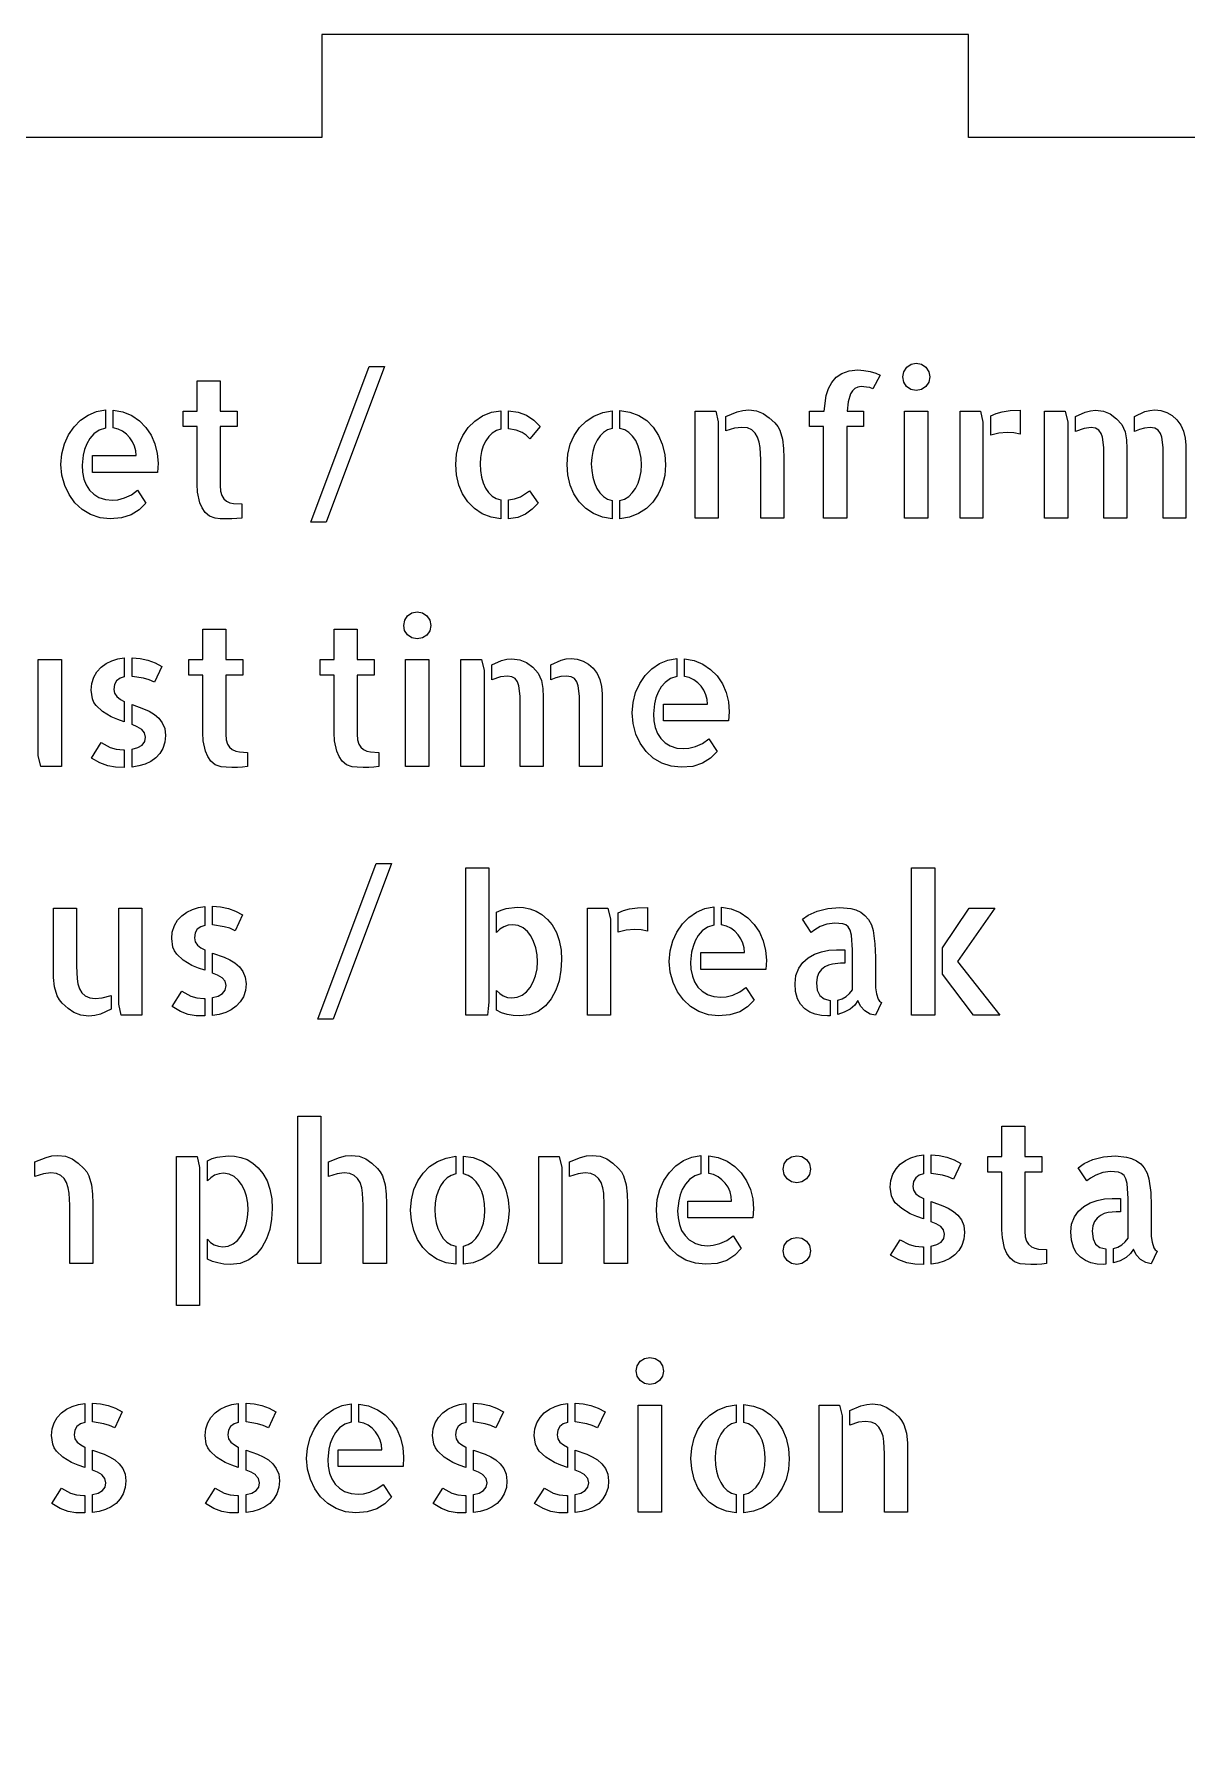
# Model space of a CAD drawing. Header units: millimetres. Extents: x 6 to 317, y 8 to 232.
# Drawn here: x 249.7 to 283.2, y 182.4 to 232.4 of the extents above; entities that cross this region are included whole.
import ezdxf

# ---------------------------------------------------------------- set-up
doc = ezdxf.new("R2010")
doc.units = ezdxf.units.MM
doc.layers.add('CUT', color=1, linetype='Continuous')
doc.layers.add('ENGRAVE', color=7, linetype='Continuous')

msp = doc.modelspace()

# ---------------------------------------------------------------- linework, layer by layer
at = {"layer": 'CUT'}
msp.add_lwpolyline([(295.697, 229.424), (276.897, 229.424), (276.897, 232.424), (258.097, 232.424), (258.097, 229.424), (239.297, 229.424), (239.297, 229.424), (239.297, 232.424), (220.497, 232.424), (220.497, 212.424), (217.497, 212.424), (217.497, 192.424), (220.497, 192.424), (220.497, 172.424)], dxfattribs=at)
at = {"layer": 'ENGRAVE'}
for points in [[(259.469, 222.765), (259.916, 222.765), (258.223, 218.237), (257.777, 218.237), (259.469, 222.765)], [(273.932, 222.169), (273.78, 222.18), (273.683, 222.167), (273.595, 222.125), (273.524, 222.055), (273.472, 221.97), (273.4, 221.742), (273.372, 221.469), (273.851, 221.469), (273.851, 221.017), (273.361, 221.017), (273.361, 218.359), (272.688, 218.359), (272.688, 221.017), (272.28, 221.017), (272.28, 221.469), (272.699, 221.469), (272.765, 221.924), (272.827, 222.121), (272.922, 222.304), (273.052, 222.453), (273.215, 222.565), (273.427, 222.641), (273.68, 222.665), (273.857, 222.651), (274.042, 222.618), (274.21, 222.572), (274.332, 222.511), (274.116, 222.114), (274.027, 222.151), (273.932, 222.168)], [(275.38, 222.858), (275.532, 222.829), (275.66, 222.743), (275.748, 222.614), (275.776, 222.46), (275.748, 222.31), (275.661, 222.183), (275.532, 222.098), (275.38, 222.07), (275.228, 222.098), (275.101, 222.186), (275.016, 222.312), (274.988, 222.461), (275.017, 222.614), (275.103, 222.743), (275.23, 222.829), (275.38, 222.858)], [(255.63, 221.017), (255.134, 221.017), (255.134, 219.302), (255.147, 219.136), (255.184, 219.009), (255.242, 218.919), (255.325, 218.85), (255.423, 218.804), (255.529, 218.781), (255.769, 218.767), (255.769, 218.359), (255.625, 218.342), (255.479, 218.334), (255.311, 218.331), (255.142, 218.337), (254.997, 218.353), (254.83, 218.41), (254.704, 218.516), (254.613, 218.652), (254.547, 218.803), (254.481, 219.109), (254.467, 219.341), (254.468, 221.017), (254.059, 221.017), (254.059, 221.469), (254.468, 221.469), (254.468, 222.351), (255.134, 222.351), (255.134, 221.469), (255.63, 221.469), (255.63, 221.017)], [(251.613, 218.956), (251.806, 218.895), (252.008, 218.878), (252.16, 218.891), (252.352, 218.941), (252.557, 219.031), (252.736, 219.164), (252.978, 218.795), (252.785, 218.6), (252.554, 218.452), (252.271, 218.364), (251.936, 218.337), (251.645, 218.367), (251.368, 218.46), (251.124, 218.606), (250.916, 218.8), (250.745, 219.038), (250.619, 219.302), (250.535, 219.606), (250.508, 219.919), (250.533, 220.222), (250.61, 220.515), (250.728, 220.774), (250.888, 221.009), (251.078, 221.2), (251.299, 221.353), (251.543, 221.457), (251.804, 221.502), (251.804, 220.972), (251.624, 220.915), (251.467, 220.807), (251.351, 220.672), (251.261, 220.518), (251.198, 220.354), (251.156, 220.184), (251.125, 219.892), (251.138, 219.69), (251.178, 219.492), (251.243, 219.324), (251.341, 219.172), (251.466, 219.05), (251.614, 218.957)], [(270.509, 221.502), (270.736, 221.477), (270.929, 221.4), (271.108, 221.274), (271.271, 221.127), (271.354, 221.025), (271.417, 220.909), (271.494, 220.65), (271.524, 220.377), (271.529, 220.106), (271.529, 218.359), (270.857, 218.359), (270.857, 220.052), (270.84, 220.41), (270.814, 220.565), (270.763, 220.714), (270.694, 220.828), (270.598, 220.921), (270.471, 220.977), (270.306, 220.995), (270.099, 220.969), (269.848, 220.89), (269.848, 221.314), (270.171, 221.447), (270.338, 221.488), (270.509, 221.502)], [(281.726, 221.314), (282.03, 221.452), (282.171, 221.488), (282.317, 221.503), (282.497, 221.484), (282.669, 221.428), (282.825, 221.337), (282.959, 221.215), (283.072, 221.06), (283.152, 220.887), (283.205, 220.685), (283.221, 220.476), (283.221, 218.359), (282.559, 218.359), (282.559, 220.052), (282.557, 220.407), (282.521, 220.708), (282.481, 220.819), (282.414, 220.915), (282.318, 220.97), (282.184, 220.989), (282.019, 220.972), (281.869, 220.936), (281.726, 220.878), (281.726, 221.314)], [(252.3, 220.884), (252.17, 220.947), (252.03, 220.978), (252.03, 221.496), (252.307, 221.444), (252.568, 221.337), (252.789, 221.185), (252.978, 220.994), (253.131, 220.767), (253.24, 220.515), (253.309, 220.237), (253.331, 219.952), (253.314, 219.687), (251.424, 219.687), (251.424, 220.173), (252.697, 220.173), (252.685, 220.313), (252.65, 220.449), (252.592, 220.577), (252.512, 220.694), (252.414, 220.798), (252.3, 220.884)], [(262.343, 218.825), (262.189, 219.06), (262.082, 219.318), (262.012, 219.613), (261.991, 219.914), (262.012, 220.213), (262.081, 220.504), (262.192, 220.759), (262.348, 220.989), (262.541, 221.179), (262.765, 221.328), (263.026, 221.433), (263.302, 221.48), (263.302, 220.945), (263.171, 220.9), (263.052, 220.828), (262.949, 220.729), (262.862, 220.606), (262.788, 220.455), (262.736, 220.292), (262.706, 220.116), (262.696, 219.93), (262.706, 219.737), (262.737, 219.547), (262.785, 219.384), (262.855, 219.23), (262.94, 219.105), (263.046, 218.998), (263.166, 218.923), (263.302, 218.883), (263.302, 218.337), (263.021, 218.38), (262.756, 218.483), (262.532, 218.633), (262.343, 218.825)], [(264.05, 221.351), (264.264, 221.207), (264.444, 221.022), (264.146, 220.665), (264.04, 220.766), (263.917, 220.848), (263.744, 220.917), (263.528, 220.951), (263.528, 221.48), (263.807, 221.44), (264.05, 221.35)], [(265.579, 218.827), (265.425, 219.061), (265.318, 219.318), (265.249, 219.613), (265.227, 219.914), (265.249, 220.216), (265.32, 220.509), (265.432, 220.763), (265.588, 220.992), (265.779, 221.179), (266.004, 221.325), (266.264, 221.429), (266.539, 221.48), (266.539, 220.967), (266.407, 220.922), (266.288, 220.848), (266.185, 220.747), (266.098, 220.62), (266.024, 220.466), (265.972, 220.298), (265.942, 220.119), (265.932, 219.93), (265.942, 219.736), (265.974, 219.544), (266.022, 219.378), (266.092, 219.219), (266.176, 219.092), (266.282, 218.982), (266.403, 218.906), (266.539, 218.866), (266.539, 218.337), (266.258, 218.384), (265.993, 218.488), (265.769, 218.637), (265.579, 218.828)], [(267.024, 220.846), (266.902, 220.922), (266.765, 220.967), (266.765, 221.485), (267.049, 221.442), (267.317, 221.339), (267.543, 221.19), (267.733, 220.997), (267.885, 220.762), (267.994, 220.504), (268.066, 220.207), (268.088, 219.903), (268.065, 219.6), (267.992, 219.304), (267.88, 219.05), (267.725, 218.819), (267.532, 218.631), (267.305, 218.486), (267.043, 218.384), (266.765, 218.337), (266.765, 218.866), (266.898, 218.911), (267.018, 218.986), (267.123, 219.087), (267.214, 219.214), (267.292, 219.368), (267.346, 219.535), (267.378, 219.714), (267.388, 219.903), (267.378, 220.096), (267.347, 220.286), (267.297, 220.452), (267.223, 220.609), (267.134, 220.737), (267.024, 220.846)], [(268.955, 218.359), (268.955, 221.469), (269.55, 221.469), (269.622, 221.155), (269.622, 218.359), (268.955, 218.359)], [(275.043, 221.469), (275.716, 221.469), (275.716, 218.359), (275.043, 218.359), (275.043, 221.469)], [(276.654, 218.359), (276.654, 221.469), (277.249, 221.469), (277.32, 221.149), (277.32, 218.359), (276.654, 218.359)], [(277.781, 220.826), (277.546, 220.768), (277.546, 221.332), (277.707, 221.402), (277.877, 221.449), (278.112, 221.481), (278.401, 221.491), (278.401, 220.797), (278.215, 220.833), (278.026, 220.845), (277.781, 220.826)], [(279.113, 218.359), (279.113, 221.469), (279.714, 221.469), (279.786, 221.149), (279.786, 218.359), (279.113, 218.359)], [(280.596, 221.491), (280.828, 221.465), (281.023, 221.386), (281.206, 221.246), (281.362, 221.076), (281.459, 220.865), (281.497, 220.631), (281.503, 220.38), (281.501, 220.106), (281.501, 218.359), (280.834, 218.359), (280.834, 220.407), (280.801, 220.708), (280.76, 220.819), (280.691, 220.915), (280.595, 220.97), (280.464, 220.989), (280.268, 220.964), (280.011, 220.878), (280.011, 221.314), (280.295, 221.441), (280.444, 221.478), (280.596, 221.491)], [(264.013, 218.466), (263.79, 218.377), (263.528, 218.337), (263.528, 218.883), (263.702, 218.915), (263.868, 218.979), (264.135, 219.153), (264.383, 218.795), (264.214, 218.613), (264.014, 218.466)], [(260.866, 215.631), (261.019, 215.602), (261.147, 215.515), (261.235, 215.386), (261.263, 215.233), (261.235, 215.082), (261.148, 214.956), (261.019, 214.87), (260.866, 214.842), (260.715, 214.871), (260.588, 214.958), (260.503, 215.085), (260.475, 215.234), (260.504, 215.386), (260.59, 215.515), (260.717, 215.601), (260.866, 215.631)], [(255.797, 213.79), (255.301, 213.79), (255.301, 212.074), (255.313, 211.909), (255.351, 211.782), (255.409, 211.692), (255.491, 211.622), (255.59, 211.577), (255.696, 211.554), (255.936, 211.54), (255.936, 211.131), (255.792, 211.115), (255.646, 211.107), (255.478, 211.104), (255.309, 211.109), (255.164, 211.126), (254.997, 211.183), (254.871, 211.288), (254.78, 211.425), (254.714, 211.575), (254.648, 211.881), (254.634, 212.113), (254.634, 213.79), (254.226, 213.79), (254.226, 214.241), (254.634, 214.241), (254.634, 215.124), (255.301, 215.124), (255.301, 214.241), (255.797, 214.241), (255.797, 213.79)], [(259.614, 213.79), (259.118, 213.79), (259.118, 212.074), (259.13, 211.909), (259.167, 211.782), (259.226, 211.692), (259.308, 211.622), (259.406, 211.577), (259.512, 211.554), (259.752, 211.54), (259.752, 211.131), (259.608, 211.115), (259.462, 211.107), (259.294, 211.104), (259.126, 211.109), (258.98, 211.126), (258.814, 211.183), (258.688, 211.288), (258.596, 211.425), (258.531, 211.575), (258.464, 211.881), (258.451, 212.113), (258.451, 213.79), (258.042, 213.79), (258.042, 214.241), (258.451, 214.241), (258.451, 215.124), (259.118, 215.124), (259.118, 214.241), (259.614, 214.241), (259.614, 213.79)], [(249.848, 211.452), (249.848, 214.241), (250.52, 214.241), (250.52, 211.131), (249.919, 211.131), (249.848, 211.452)], [(251.532, 212.902), (251.467, 212.995), (251.422, 213.103), (251.386, 213.354), (251.404, 213.547), (251.463, 213.731), (251.555, 213.887), (251.678, 214.018), (251.826, 214.125), (251.99, 214.205), (252.167, 214.261), (252.351, 214.291), (252.351, 213.738), (252.23, 213.7), (252.127, 213.624), (252.067, 213.517), (252.047, 213.376), (252.067, 213.261), (252.132, 213.164), (252.236, 213.085), (252.351, 213.023), (252.351, 212.433), (252.161, 212.496), (251.971, 212.576), (251.72, 212.731), (251.532, 212.902)], [(253.035, 214.228), (253.246, 214.151), (253.443, 214.043), (253.228, 213.585), (253.073, 213.653), (252.911, 213.701), (252.577, 213.751), (252.577, 214.297), (252.808, 214.275), (253.035, 214.228)], [(260.529, 214.241), (261.203, 214.241), (261.203, 211.131), (260.529, 211.131), (260.529, 214.241)], [(262.14, 211.131), (262.14, 214.241), (262.741, 214.241), (262.813, 213.922), (262.813, 211.131), (262.14, 211.131)], [(263.624, 214.263), (263.855, 214.238), (264.051, 214.159), (264.234, 214.019), (264.39, 213.849), (264.486, 213.638), (264.525, 213.404), (264.53, 213.153), (264.528, 212.879), (264.528, 211.131), (263.861, 211.131), (263.861, 213.18), (263.828, 213.481), (263.787, 213.592), (263.718, 213.688), (263.622, 213.743), (263.491, 213.761), (263.295, 213.736), (263.039, 213.651), (263.039, 214.087), (263.323, 214.214), (263.471, 214.251), (263.624, 214.263)], [(264.754, 214.087), (265.057, 214.225), (265.199, 214.261), (265.344, 214.275), (265.524, 214.256), (265.696, 214.2), (265.852, 214.109), (265.986, 213.988), (266.099, 213.833), (266.179, 213.659), (266.232, 213.457), (266.248, 213.249), (266.248, 211.131), (265.587, 211.131), (265.587, 212.824), (265.584, 213.18), (265.548, 213.481), (265.508, 213.591), (265.441, 213.688), (265.345, 213.743), (265.212, 213.761), (265.046, 213.745), (264.896, 213.709), (264.754, 213.65), (264.754, 214.087)], [(268.225, 211.729), (268.417, 211.668), (268.619, 211.651), (268.771, 211.664), (268.963, 211.713), (269.168, 211.804), (269.347, 211.937), (269.589, 211.568), (269.397, 211.372), (269.165, 211.225), (268.882, 211.137), (268.547, 211.109), (268.256, 211.14), (267.979, 211.233), (267.735, 211.379), (267.527, 211.572), (267.356, 211.81), (267.23, 212.075), (267.146, 212.378), (267.119, 212.692), (267.144, 212.994), (267.221, 213.288), (267.339, 213.547), (267.499, 213.781), (267.689, 213.972), (267.91, 214.126), (268.154, 214.229), (268.415, 214.275), (268.415, 213.745), (268.235, 213.687), (268.079, 213.58), (267.962, 213.445), (267.872, 213.29), (267.809, 213.127), (267.767, 212.957), (267.736, 212.665), (267.749, 212.463), (267.789, 212.264), (267.854, 212.096), (267.952, 211.945), (268.077, 211.822), (268.225, 211.73)], [(268.911, 213.657), (268.782, 213.719), (268.641, 213.751), (268.641, 214.268), (268.918, 214.217), (269.179, 214.109), (269.4, 213.958), (269.589, 213.767), (269.742, 213.539), (269.851, 213.287), (269.92, 213.01), (269.942, 212.725), (269.925, 212.46), (268.035, 212.46), (268.035, 212.945), (269.308, 212.945), (269.296, 213.085), (269.261, 213.221), (269.203, 213.35), (269.123, 213.467), (269.025, 213.57), (268.911, 213.657)], [(252.856, 212.21), (252.721, 212.289), (252.577, 212.349), (252.577, 212.935), (252.913, 212.813), (253.074, 212.74), (253.225, 212.648), (253.353, 212.537), (253.456, 212.402), (253.525, 212.236), (253.547, 212.036), (253.53, 211.844), (253.471, 211.66), (253.38, 211.513), (253.264, 211.385), (253.119, 211.28), (252.958, 211.203), (252.77, 211.147), (252.577, 211.115), (252.577, 211.639), (252.742, 211.685), (252.867, 211.757), (252.944, 211.86), (252.968, 211.986), (252.941, 212.112), (252.856, 212.209)], [(251.64, 211.236), (251.397, 211.379), (251.679, 211.826), (251.94, 211.683), (252.114, 211.633), (252.324, 211.617), (252.351, 211.617), (252.351, 211.104), (252.097, 211.112), (251.868, 211.15), (251.64, 211.236)], [(259.674, 208.31), (260.121, 208.31), (258.428, 203.782), (257.982, 203.782), (259.674, 208.31)], [(262.917, 203.904), (262.283, 203.904), (262.283, 208.188), (262.95, 208.188), (262.95, 204.274), (262.934, 204.097), (262.917, 203.904)], [(275.919, 208.188), (275.919, 203.904), (275.247, 203.904), (275.247, 208.188), (275.919, 208.188)], [(250.289, 207.014), (250.961, 207.014), (250.961, 205.321), (250.978, 204.96), (251.003, 204.81), (251.05, 204.665), (251.118, 204.551), (251.216, 204.461), (251.345, 204.403), (251.508, 204.384), (251.711, 204.406), (251.965, 204.477), (251.965, 204.07), (251.654, 203.934), (251.489, 203.892), (251.32, 203.876), (251.083, 203.901), (250.887, 203.978), (250.714, 204.097), (250.548, 204.246), (250.463, 204.348), (250.399, 204.464), (250.319, 204.723), (250.292, 204.996), (250.289, 205.266), (250.289, 207.014)], [(252.191, 204.224), (252.191, 207.014), (252.864, 207.014), (252.864, 203.904), (252.263, 203.904), (252.191, 204.224)], [(253.876, 205.674), (253.811, 205.768), (253.765, 205.875), (253.729, 206.126), (253.747, 206.319), (253.806, 206.504), (253.898, 206.659), (254.022, 206.791), (254.17, 206.897), (254.333, 206.978), (254.511, 207.034), (254.694, 207.063), (254.694, 206.511), (254.573, 206.472), (254.471, 206.397), (254.411, 206.29), (254.391, 206.148), (254.411, 206.033), (254.476, 205.936), (254.579, 205.857), (254.694, 205.796), (254.694, 205.205), (254.504, 205.269), (254.314, 205.349), (254.063, 205.504), (253.876, 205.674)], [(255.378, 207), (255.589, 206.923), (255.786, 206.815), (255.571, 206.357), (255.416, 206.426), (255.254, 206.473), (254.92, 206.523), (254.92, 207.069), (255.151, 207.048), (255.379, 207)], [(264.497, 206.827), (264.658, 206.687), (264.794, 206.523), (264.919, 206.306), (265.001, 206.071), (265.052, 205.795), (265.067, 205.514), (265.049, 205.206), (264.993, 204.902), (264.903, 204.629), (264.767, 204.375), (264.598, 204.172), (264.387, 204.011), (264.136, 203.91), (263.849, 203.877), (263.663, 203.887), (263.48, 203.921), (263.324, 203.97), (263.176, 204.041), (263.176, 204.615), (263.267, 204.529), (263.372, 204.461), (263.494, 204.415), (263.623, 204.401), (263.779, 204.421), (263.924, 204.483), (264.051, 204.582), (264.155, 204.706), (264.245, 204.867), (264.309, 205.04), (264.353, 205.244), (264.367, 205.453), (264.355, 205.659), (264.315, 205.862), (264.255, 206.038), (264.172, 206.204), (264.073, 206.334), (263.948, 206.441), (263.806, 206.507), (263.651, 206.528), (263.516, 206.515), (263.388, 206.471), (263.273, 206.398), (263.176, 206.302), (263.176, 206.893), (263.313, 206.957), (263.458, 207.003), (263.777, 207.041), (263.964, 207.028), (264.147, 206.992), (264.33, 206.925), (264.497, 206.826)], [(265.818, 203.904), (265.818, 207.014), (266.413, 207.014), (266.485, 206.694), (266.485, 203.904), (265.818, 203.904)], [(266.945, 206.371), (266.711, 206.313), (266.711, 206.877), (266.872, 206.948), (267.041, 206.994), (267.276, 207.026), (267.565, 207.036), (267.565, 206.342), (267.379, 206.378), (267.19, 206.39), (266.945, 206.372)], [(269.305, 204.502), (269.498, 204.44), (269.7, 204.424), (269.851, 204.437), (270.044, 204.486), (270.248, 204.577), (270.427, 204.709), (270.67, 204.34), (270.477, 204.145), (270.246, 203.998), (269.962, 203.909), (269.628, 203.882), (269.337, 203.912), (269.06, 204.006), (268.816, 204.152), (268.608, 204.345), (268.437, 204.583), (268.31, 204.847), (268.226, 205.151), (268.2, 205.465), (268.225, 205.767), (268.301, 206.06), (268.419, 206.319), (268.58, 206.554), (268.77, 206.745), (268.991, 206.898), (269.235, 207.002), (269.496, 207.047), (269.496, 206.517), (269.315, 206.46), (269.159, 206.353), (269.042, 206.217), (268.953, 206.063), (268.89, 205.899), (268.848, 205.729), (268.817, 205.437), (268.83, 205.235), (268.87, 205.037), (268.935, 204.869), (269.032, 204.717), (269.157, 204.595), (269.306, 204.503)], [(269.992, 206.429), (269.862, 206.492), (269.722, 206.523), (269.722, 207.041), (269.999, 206.989), (270.26, 206.882), (270.481, 206.73), (270.67, 206.54), (270.823, 206.312), (270.932, 206.06), (271.001, 205.782), (271.023, 205.497), (271.006, 205.233), (269.116, 205.233), (269.116, 205.718), (270.389, 205.718), (270.377, 205.858), (270.342, 205.994), (270.284, 206.122), (270.204, 206.239), (270.106, 206.343), (269.992, 206.429)], [(274.18, 205.975), (274.194, 205.585), (274.194, 204.825), (274.199, 204.695), (274.221, 204.521), (274.274, 204.362), (274.313, 204.305), (274.37, 204.268), (274.194, 203.898), (274.042, 203.932), (273.888, 204.025), (273.761, 204.16), (273.681, 204.323), (273.598, 204.192), (273.463, 204.078), (273.289, 203.984), (273.102, 203.921), (273.102, 204.34), (273.227, 204.38), (273.342, 204.447), (273.442, 204.535), (273.527, 204.637), (273.527, 205.801), (273.5, 206.231), (273.462, 206.369), (273.405, 206.466), (273.332, 206.526), (273.242, 206.559), (273.013, 206.578), (272.785, 206.548), (272.586, 206.477), (272.427, 206.385), (272.324, 206.308), (272.076, 206.689), (272.242, 206.812), (272.495, 206.925), (272.807, 207.005), (273.157, 207.036), (273.48, 207.003), (273.628, 206.96), (273.766, 206.893), (273.889, 206.8), (273.992, 206.686), (274.078, 206.532), (274.127, 206.364), (274.18, 205.975)], [(276.917, 207.014), (277.667, 207.014), (276.576, 205.465), (277.811, 203.904), (277.05, 203.904), (276.145, 205.095), (276.145, 205.862), (276.917, 207.014)], [(255.199, 204.982), (255.064, 205.061), (254.92, 205.122), (254.92, 205.707), (255.257, 205.585), (255.417, 205.512), (255.568, 205.42), (255.696, 205.309), (255.8, 205.175), (255.868, 205.009), (255.891, 204.808), (255.873, 204.616), (255.814, 204.433), (255.724, 204.285), (255.607, 204.158), (255.463, 204.052), (255.301, 203.976), (255.113, 203.919), (254.92, 203.887), (254.92, 204.411), (255.085, 204.457), (255.21, 204.53), (255.287, 204.632), (255.311, 204.759), (255.284, 204.885), (255.199, 204.982)], [(272.548, 205.131), (272.496, 205.001), (272.479, 204.842), (272.503, 204.628), (272.581, 204.472), (272.706, 204.375), (272.876, 204.328), (272.876, 203.882), (272.804, 203.877), (272.622, 203.889), (272.443, 203.926), (272.282, 203.99), (272.137, 204.086), (272.016, 204.219), (271.931, 204.378), (271.874, 204.584), (271.856, 204.825), (271.88, 205.051), (271.963, 205.263), (272.085, 205.43), (272.239, 205.567), (272.423, 205.672), (272.622, 205.743), (272.838, 205.786), (273.057, 205.801), (273.3, 205.801), (273.3, 205.409), (273.179, 205.409), (272.948, 205.387), (272.831, 205.355), (272.721, 205.304), (272.623, 205.229), (272.548, 205.131)], [(253.983, 204.008), (253.741, 204.152), (254.022, 204.599), (254.284, 204.456), (254.457, 204.405), (254.667, 204.389), (254.694, 204.389), (254.694, 203.877), (254.441, 203.884), (254.212, 203.923), (253.983, 204.009)], [(258.064, 196.676), (257.397, 196.676), (257.397, 200.961), (258.064, 200.961), (258.064, 196.676)], [(279.035, 199.335), (278.539, 199.335), (278.539, 197.62), (278.551, 197.454), (278.588, 197.327), (278.647, 197.237), (278.729, 197.167), (278.827, 197.122), (278.933, 197.099), (279.173, 197.085), (279.173, 196.676), (279.029, 196.66), (278.883, 196.652), (278.715, 196.649), (278.547, 196.654), (278.401, 196.671), (278.235, 196.728), (278.109, 196.834), (278.017, 196.97), (277.952, 197.12), (277.885, 197.426), (277.872, 197.658), (277.872, 199.335), (277.463, 199.335), (277.463, 199.786), (277.872, 199.786), (277.872, 200.669), (278.539, 200.669), (278.539, 199.786), (279.035, 199.786), (279.035, 199.335)], [(250.414, 199.82), (250.641, 199.795), (250.834, 199.718), (251.013, 199.592), (251.176, 199.445), (251.259, 199.343), (251.322, 199.227), (251.399, 198.968), (251.429, 198.695), (251.434, 198.424), (251.434, 196.676), (250.762, 196.676), (250.762, 198.37), (250.745, 198.728), (250.719, 198.883), (250.668, 199.031), (250.599, 199.146), (250.503, 199.238), (250.376, 199.294), (250.211, 199.313), (250.004, 199.287), (249.753, 199.208), (249.753, 199.632), (250.076, 199.765), (250.243, 199.805), (250.414, 199.82)], [(253.868, 195.452), (253.868, 199.786), (254.468, 199.786), (254.54, 199.472), (254.54, 195.452), (253.868, 195.452)], [(256.087, 199.599), (256.247, 199.46), (256.382, 199.295), (256.504, 199.078), (256.585, 198.843), (256.637, 198.562), (256.651, 198.276), (256.634, 197.969), (256.578, 197.666), (256.487, 197.396), (256.351, 197.145), (256.181, 196.943), (255.971, 196.784), (255.72, 196.682), (255.434, 196.649), (255.249, 196.66), (255.067, 196.693), (254.912, 196.741), (254.766, 196.808), (254.766, 197.382), (254.861, 197.289), (254.968, 197.221), (255.086, 197.18), (255.213, 197.167), (255.369, 197.187), (255.513, 197.25), (255.641, 197.35), (255.744, 197.474), (255.834, 197.635), (255.896, 197.81), (255.938, 198.016), (255.951, 198.226), (255.94, 198.432), (255.902, 198.634), (255.845, 198.81), (255.762, 198.976), (255.664, 199.106), (255.541, 199.213), (255.397, 199.28), (255.24, 199.301), (255.106, 199.287), (254.978, 199.244), (254.864, 199.172), (254.766, 199.08), (254.766, 199.666), (254.903, 199.73), (255.047, 199.775), (255.367, 199.814), (255.554, 199.801), (255.737, 199.764), (255.919, 199.698), (256.087, 199.599)], [(258.951, 199.82), (259.178, 199.795), (259.37, 199.718), (259.55, 199.592), (259.712, 199.445), (259.796, 199.343), (259.858, 199.227), (259.936, 198.968), (259.966, 198.695), (259.971, 198.424), (259.971, 196.676), (259.299, 196.676), (259.299, 198.37), (259.282, 198.728), (259.256, 198.883), (259.205, 199.031), (259.136, 199.146), (259.04, 199.238), (258.913, 199.294), (258.747, 199.313), (258.541, 199.287), (258.289, 199.208), (258.289, 199.632), (258.612, 199.765), (258.78, 199.805), (258.951, 199.82)], [(261.029, 197.145), (260.876, 197.378), (260.768, 197.636), (260.699, 197.93), (260.677, 198.232), (260.699, 198.533), (260.77, 198.827), (260.882, 199.081), (261.038, 199.31), (261.23, 199.497), (261.454, 199.643), (261.714, 199.746), (261.99, 199.798), (261.99, 199.284), (261.857, 199.24), (261.739, 199.166), (261.636, 199.064), (261.548, 198.938), (261.474, 198.783), (261.423, 198.616), (261.392, 198.437), (261.383, 198.248), (261.393, 198.054), (261.424, 197.862), (261.472, 197.696), (261.542, 197.537), (261.626, 197.409), (261.733, 197.3), (261.853, 197.224), (261.99, 197.184), (261.99, 196.655), (261.708, 196.701), (261.443, 196.806), (261.22, 196.955), (261.03, 197.145)], [(262.474, 199.163), (262.352, 199.24), (262.215, 199.284), (262.215, 199.803), (262.499, 199.76), (262.767, 199.657), (262.993, 199.508), (263.183, 199.315), (263.335, 199.08), (263.444, 198.822), (263.516, 198.525), (263.538, 198.22), (263.516, 197.917), (263.443, 197.622), (263.33, 197.368), (263.175, 197.137), (262.983, 196.949), (262.756, 196.804), (262.493, 196.702), (262.215, 196.655), (262.215, 197.184), (262.348, 197.229), (262.468, 197.303), (262.574, 197.405), (262.665, 197.531), (262.742, 197.685), (262.796, 197.853), (262.828, 198.032), (262.838, 198.22), (262.828, 198.413), (262.797, 198.604), (262.747, 198.77), (262.673, 198.927), (262.585, 199.054), (262.475, 199.164)], [(264.405, 196.676), (264.405, 199.786), (265.001, 199.786), (265.072, 199.472), (265.072, 196.676), (264.405, 196.676)], [(265.96, 199.82), (266.187, 199.795), (266.379, 199.718), (266.558, 199.592), (266.721, 199.445), (266.805, 199.343), (266.867, 199.227), (266.944, 198.968), (266.974, 198.695), (266.98, 198.424), (266.98, 196.676), (266.307, 196.676), (266.307, 198.37), (266.291, 198.728), (266.265, 198.883), (266.214, 199.031), (266.144, 199.146), (266.048, 199.238), (265.921, 199.294), (265.756, 199.313), (265.549, 199.287), (265.298, 199.208), (265.298, 199.632), (265.621, 199.765), (265.788, 199.805), (265.96, 199.82)], [(268.929, 197.274), (269.122, 197.213), (269.324, 197.196), (269.475, 197.209), (269.668, 197.258), (269.872, 197.349), (270.052, 197.482), (270.294, 197.113), (270.101, 196.917), (269.87, 196.77), (269.587, 196.682), (269.252, 196.654), (268.961, 196.685), (268.684, 196.778), (268.44, 196.924), (268.232, 197.118), (268.061, 197.355), (267.935, 197.62), (267.85, 197.923), (267.824, 198.237), (267.849, 198.539), (267.926, 198.833), (268.043, 199.092), (268.204, 199.327), (268.394, 199.517), (268.615, 199.671), (268.859, 199.774), (269.12, 199.82), (269.12, 199.29), (268.94, 199.232), (268.783, 199.125), (268.667, 198.99), (268.577, 198.835), (268.514, 198.672), (268.472, 198.502), (268.441, 198.21), (268.454, 198.008), (268.494, 197.81), (268.559, 197.641), (268.657, 197.49), (268.782, 197.368), (268.93, 197.275)], [(269.616, 199.202), (269.486, 199.265), (269.346, 199.296), (269.346, 199.813), (269.623, 199.762), (269.884, 199.654), (270.105, 199.503), (270.294, 199.312), (270.447, 199.084), (270.556, 198.833), (270.625, 198.555), (270.647, 198.27), (270.63, 198.005), (268.74, 198.005), (268.74, 198.49), (270.013, 198.49), (270.001, 198.63), (269.966, 198.767), (269.908, 198.895), (269.828, 199.012), (269.73, 199.116), (269.616, 199.202)], [(271.904, 199.813), (272.057, 199.786), (272.186, 199.701), (272.273, 199.574), (272.301, 199.423), (272.273, 199.27), (272.186, 199.142), (272.057, 199.055), (271.904, 199.026), (271.753, 199.055), (271.626, 199.142), (271.541, 199.271), (271.513, 199.423), (271.541, 199.574), (271.629, 199.701), (271.755, 199.785), (271.904, 199.814)], [(274.77, 198.447), (274.705, 198.54), (274.659, 198.648), (274.623, 198.899), (274.642, 199.092), (274.7, 199.277), (274.793, 199.432), (274.916, 199.563), (275.064, 199.67), (275.228, 199.751), (275.405, 199.807), (275.589, 199.836), (275.589, 199.284), (275.467, 199.245), (275.365, 199.169), (275.305, 199.062), (275.285, 198.921), (275.305, 198.806), (275.37, 198.709), (275.474, 198.63), (275.589, 198.568), (275.589, 197.978), (275.399, 198.041), (275.208, 198.122), (274.958, 198.276), (274.77, 198.447)], [(276.273, 199.773), (276.484, 199.696), (276.681, 199.588), (276.466, 199.13), (276.311, 199.198), (276.148, 199.246), (275.814, 199.296), (275.814, 199.842), (276.046, 199.82), (276.273, 199.773)], [(282.198, 198.747), (282.212, 198.358), (282.212, 197.598), (282.217, 197.468), (282.239, 197.294), (282.291, 197.134), (282.331, 197.078), (282.388, 197.04), (282.212, 196.671), (282.06, 196.705), (281.906, 196.798), (281.779, 196.933), (281.699, 197.096), (281.616, 196.965), (281.481, 196.85), (281.307, 196.756), (281.119, 196.693), (281.119, 197.112), (281.245, 197.153), (281.359, 197.22), (281.46, 197.307), (281.545, 197.41), (281.545, 198.573), (281.518, 199.004), (281.48, 199.141), (281.423, 199.238), (281.349, 199.299), (281.26, 199.332), (281.031, 199.35), (280.803, 199.321), (280.604, 199.249), (280.444, 199.158), (280.342, 199.081), (280.094, 199.461), (280.26, 199.585), (280.513, 199.698), (280.825, 199.778), (281.175, 199.808), (281.498, 199.775), (281.645, 199.732), (281.784, 199.665), (281.907, 199.573), (282.01, 199.458), (282.096, 199.305), (282.145, 199.136), (282.198, 198.747)], [(280.565, 197.904), (280.514, 197.774), (280.497, 197.614), (280.521, 197.4), (280.598, 197.244), (280.724, 197.147), (280.894, 197.101), (280.894, 196.654), (280.822, 196.649), (280.64, 196.661), (280.461, 196.698), (280.3, 196.762), (280.155, 196.858), (280.034, 196.992), (279.949, 197.151), (279.892, 197.356), (279.874, 197.598), (279.898, 197.824), (279.981, 198.036), (280.103, 198.202), (280.257, 198.339), (280.441, 198.444), (280.64, 198.515), (280.856, 198.559), (281.075, 198.573), (281.318, 198.573), (281.318, 198.182), (281.197, 198.182), (280.966, 198.159), (280.849, 198.128), (280.739, 198.077), (280.641, 198.001), (280.566, 197.904)], [(276.094, 197.755), (275.959, 197.834), (275.814, 197.894), (275.814, 198.48), (276.151, 198.358), (276.312, 198.285), (276.463, 198.193), (276.591, 198.082), (276.694, 197.947), (276.763, 197.781), (276.785, 197.581), (276.768, 197.389), (276.708, 197.206), (276.618, 197.058), (276.501, 196.93), (276.357, 196.825), (276.196, 196.748), (276.008, 196.692), (275.814, 196.66), (275.814, 197.184), (275.98, 197.23), (276.104, 197.302), (276.182, 197.405), (276.206, 197.531), (276.178, 197.658), (276.093, 197.755)], [(271.904, 197.438), (272.057, 197.41), (272.186, 197.324), (272.272, 197.198), (272.301, 197.047), (272.273, 196.894), (272.186, 196.765), (272.057, 196.678), (271.904, 196.649), (271.753, 196.678), (271.626, 196.765), (271.541, 196.894), (271.513, 197.046), (271.541, 197.197), (271.629, 197.324), (271.755, 197.409), (271.904, 197.438)], [(274.877, 196.781), (274.635, 196.925), (274.916, 197.371), (275.178, 197.228), (275.352, 197.178), (275.561, 197.162), (275.589, 197.162), (275.589, 196.649), (275.335, 196.657), (275.106, 196.695), (274.878, 196.781)], [(267.632, 193.948), (267.784, 193.92), (267.912, 193.833), (268, 193.704), (268.028, 193.551), (268, 193.4), (267.913, 193.274), (267.784, 193.188), (267.632, 193.16), (267.48, 193.189), (267.353, 193.276), (267.268, 193.402), (267.24, 193.552), (267.269, 193.704), (267.356, 193.833), (267.482, 193.919), (267.632, 193.948)], [(250.38, 191.219), (250.315, 191.313), (250.269, 191.42), (250.234, 191.671), (250.252, 191.865), (250.31, 192.049), (250.403, 192.204), (250.526, 192.336), (250.674, 192.442), (250.838, 192.523), (251.015, 192.579), (251.199, 192.608), (251.199, 192.056), (251.077, 192.017), (250.975, 191.942), (250.915, 191.835), (250.895, 191.694), (250.915, 191.578), (250.98, 191.482), (251.084, 191.403), (251.199, 191.341), (251.199, 190.75), (251.009, 190.814), (250.819, 190.894), (250.568, 191.049), (250.38, 191.219)], [(251.883, 192.546), (252.094, 192.468), (252.291, 192.36), (252.076, 191.903), (251.921, 191.971), (251.759, 192.019), (251.425, 192.069), (251.425, 192.614), (251.656, 192.593), (251.883, 192.546)], [(254.847, 191.219), (254.782, 191.313), (254.736, 191.42), (254.7, 191.671), (254.719, 191.865), (254.777, 192.049), (254.87, 192.204), (254.993, 192.336), (255.141, 192.442), (255.305, 192.523), (255.482, 192.579), (255.666, 192.608), (255.666, 192.056), (255.544, 192.017), (255.442, 191.942), (255.382, 191.835), (255.362, 191.694), (255.382, 191.578), (255.447, 191.482), (255.551, 191.403), (255.666, 191.341), (255.666, 190.75), (255.475, 190.814), (255.285, 190.894), (255.035, 191.049), (254.847, 191.219)], [(256.35, 192.546), (256.561, 192.468), (256.758, 192.36), (256.543, 191.903), (256.388, 191.971), (256.225, 192.019), (255.891, 192.069), (255.891, 192.614), (256.123, 192.593), (256.35, 192.546)], [(258.756, 190.047), (258.949, 189.985), (259.15, 189.969), (259.302, 189.982), (259.495, 190.031), (259.699, 190.122), (259.878, 190.255), (260.121, 189.885), (259.928, 189.69), (259.697, 189.543), (259.413, 189.455), (259.079, 189.427), (258.788, 189.457), (258.511, 189.551), (258.267, 189.697), (258.059, 189.89), (257.888, 190.128), (257.761, 190.392), (257.677, 190.696), (257.651, 191.01), (257.676, 191.312), (257.752, 191.605), (257.87, 191.864), (258.031, 192.099), (258.221, 192.29), (258.442, 192.444), (258.686, 192.547), (258.947, 192.592), (258.947, 192.062), (258.766, 192.005), (258.61, 191.898), (258.493, 191.762), (258.404, 191.608), (258.341, 191.445), (258.299, 191.274), (258.268, 190.982), (258.281, 190.781), (258.32, 190.582), (258.386, 190.414), (258.483, 190.262), (258.608, 190.14), (258.757, 190.048)], [(259.443, 191.975), (259.313, 192.037), (259.173, 192.068), (259.173, 192.586), (259.45, 192.535), (259.71, 192.427), (259.932, 192.276), (260.121, 192.085), (260.274, 191.857), (260.383, 191.605), (260.451, 191.328), (260.474, 191.042), (260.457, 190.778), (258.566, 190.778), (258.566, 191.263), (259.839, 191.263), (259.828, 191.403), (259.793, 191.539), (259.734, 191.668), (259.655, 191.784), (259.557, 191.888), (259.443, 191.975)], [(261.464, 191.219), (261.399, 191.313), (261.353, 191.42), (261.317, 191.671), (261.335, 191.865), (261.394, 192.049), (261.486, 192.204), (261.61, 192.336), (261.758, 192.442), (261.922, 192.523), (262.099, 192.579), (262.282, 192.608), (262.282, 192.056), (262.161, 192.017), (262.059, 191.942), (261.999, 191.835), (261.979, 191.694), (261.999, 191.578), (262.064, 191.482), (262.168, 191.403), (262.282, 191.341), (262.282, 190.75), (262.092, 190.814), (261.902, 190.894), (261.652, 191.049), (261.464, 191.219)], [(262.967, 192.546), (263.178, 192.468), (263.375, 192.36), (263.159, 191.903), (263.005, 191.971), (262.842, 192.019), (262.508, 192.069), (262.508, 192.614), (262.739, 192.593), (262.967, 192.546)], [(264.419, 191.219), (264.354, 191.313), (264.309, 191.42), (264.273, 191.671), (264.291, 191.865), (264.35, 192.049), (264.442, 192.204), (264.565, 192.336), (264.713, 192.442), (264.877, 192.523), (265.054, 192.579), (265.238, 192.608), (265.238, 192.056), (265.117, 192.017), (265.014, 191.942), (264.954, 191.835), (264.935, 191.694), (264.954, 191.578), (265.019, 191.482), (265.123, 191.403), (265.238, 191.341), (265.238, 190.75), (265.048, 190.814), (264.858, 190.894), (264.607, 191.049), (264.419, 191.219)], [(265.922, 192.546), (266.133, 192.468), (266.33, 192.36), (266.115, 191.903), (265.96, 191.971), (265.798, 192.019), (265.464, 192.069), (265.464, 192.614), (265.695, 192.593), (265.922, 192.546)], [(267.295, 192.559), (267.968, 192.559), (267.968, 189.449), (267.295, 189.449), (267.295, 192.559)], [(269.181, 189.918), (269.027, 190.151), (268.919, 190.409), (268.85, 190.703), (268.828, 191.004), (268.85, 191.306), (268.922, 191.6), (269.033, 191.853), (269.189, 192.082), (269.381, 192.27), (269.605, 192.416), (269.865, 192.519), (270.141, 192.57), (270.141, 192.057), (270.008, 192.012), (269.89, 191.938), (269.787, 191.837), (269.699, 191.71), (269.625, 191.556), (269.574, 191.388), (269.543, 191.209), (269.534, 191.02), (269.544, 190.826), (269.575, 190.635), (269.624, 190.468), (269.694, 190.31), (269.777, 190.182), (269.884, 190.072), (270.004, 189.997), (270.141, 189.956), (270.141, 189.428), (269.86, 189.474), (269.594, 189.578), (269.371, 189.728), (269.181, 189.918)], [(270.625, 191.936), (270.504, 192.013), (270.367, 192.057), (270.367, 192.575), (270.65, 192.532), (270.918, 192.43), (271.144, 192.28), (271.334, 192.088), (271.487, 191.852), (271.596, 191.594), (271.667, 191.297), (271.69, 190.993), (271.667, 190.69), (271.594, 190.395), (271.482, 190.14), (271.326, 189.909), (271.134, 189.721), (270.907, 189.576), (270.644, 189.474), (270.367, 189.427), (270.367, 189.956), (270.499, 190.002), (270.619, 190.076), (270.725, 190.177), (270.816, 190.304), (270.893, 190.458), (270.947, 190.625), (270.979, 190.804), (270.989, 190.993), (270.98, 191.186), (270.948, 191.376), (270.898, 191.542), (270.824, 191.699), (270.736, 191.827), (270.626, 191.936)], [(272.556, 189.449), (272.556, 192.559), (273.152, 192.559), (273.223, 192.245), (273.223, 189.449), (272.556, 189.449)], [(274.111, 192.593), (274.338, 192.567), (274.53, 192.49), (274.709, 192.364), (274.872, 192.217), (274.956, 192.115), (275.018, 191.999), (275.095, 191.74), (275.125, 191.467), (275.131, 191.197), (275.131, 189.449), (274.458, 189.449), (274.458, 191.142), (274.442, 191.5), (274.416, 191.655), (274.365, 191.804), (274.296, 191.918), (274.199, 192.011), (274.072, 192.067), (273.907, 192.085), (273.7, 192.06), (273.449, 191.98), (273.449, 192.405), (273.772, 192.537), (273.939, 192.578), (274.111, 192.593)], [(251.704, 190.528), (251.569, 190.607), (251.425, 190.667), (251.425, 191.252), (251.761, 191.131), (251.922, 191.057), (252.073, 190.965), (252.201, 190.854), (252.304, 190.72), (252.373, 190.554), (252.395, 190.353), (252.378, 190.161), (252.319, 189.978), (252.228, 189.83), (252.111, 189.703), (251.967, 189.597), (251.806, 189.521), (251.618, 189.464), (251.425, 189.433), (251.425, 189.956), (251.59, 190.002), (251.714, 190.075), (251.792, 190.178), (251.816, 190.304), (251.788, 190.43), (251.703, 190.527)], [(256.171, 190.528), (256.036, 190.607), (255.891, 190.667), (255.891, 191.252), (256.228, 191.131), (256.389, 191.057), (256.54, 190.965), (256.668, 190.854), (256.771, 190.72), (256.84, 190.554), (256.862, 190.353), (256.845, 190.161), (256.785, 189.978), (256.695, 189.83), (256.578, 189.703), (256.434, 189.597), (256.273, 189.521), (256.085, 189.464), (255.891, 189.433), (255.891, 189.956), (256.057, 190.002), (256.181, 190.075), (256.259, 190.178), (256.282, 190.304), (256.255, 190.43), (256.17, 190.527)], [(262.787, 190.528), (262.653, 190.607), (262.508, 190.667), (262.508, 191.252), (262.845, 191.131), (263.006, 191.057), (263.156, 190.965), (263.285, 190.854), (263.388, 190.72), (263.456, 190.554), (263.479, 190.353), (263.461, 190.161), (263.402, 189.978), (263.312, 189.83), (263.195, 189.703), (263.051, 189.597), (262.889, 189.521), (262.702, 189.464), (262.508, 189.433), (262.508, 189.956), (262.674, 190.002), (262.798, 190.075), (262.876, 190.178), (262.899, 190.304), (262.872, 190.43), (262.787, 190.527)], [(265.743, 190.528), (265.608, 190.607), (265.464, 190.667), (265.464, 191.252), (265.8, 191.131), (265.961, 191.057), (266.112, 190.965), (266.24, 190.854), (266.343, 190.72), (266.412, 190.554), (266.434, 190.353), (266.417, 190.161), (266.358, 189.978), (266.268, 189.83), (266.151, 189.703), (266.006, 189.597), (265.845, 189.521), (265.657, 189.464), (265.464, 189.433), (265.464, 189.956), (265.629, 190.002), (265.754, 190.075), (265.831, 190.178), (265.855, 190.304), (265.828, 190.43), (265.743, 190.527)], [(250.488, 189.553), (250.245, 189.697), (250.526, 190.144), (250.788, 190.001), (250.962, 189.95), (251.171, 189.934), (251.199, 189.934), (251.199, 189.422), (250.945, 189.43), (250.716, 189.468), (250.488, 189.554)], [(254.954, 189.553), (254.712, 189.697), (254.993, 190.144), (255.255, 190.001), (255.429, 189.95), (255.638, 189.934), (255.666, 189.934), (255.666, 189.422), (255.412, 189.43), (255.183, 189.468), (254.955, 189.554)], [(261.571, 189.553), (261.329, 189.697), (261.61, 190.144), (261.872, 190.001), (262.046, 189.95), (262.255, 189.934), (262.282, 189.934), (262.282, 189.422), (262.029, 189.43), (261.8, 189.468), (261.571, 189.554)], [(264.527, 189.553), (264.284, 189.697), (264.566, 190.144), (264.827, 190.001), (265.001, 189.95), (265.211, 189.934), (265.238, 189.934), (265.238, 189.422), (264.984, 189.43), (264.755, 189.468), (264.527, 189.554)]]:
    msp.add_lwpolyline(points, close=True, dxfattribs=at)

doc.saveas('drawing.dxf')
